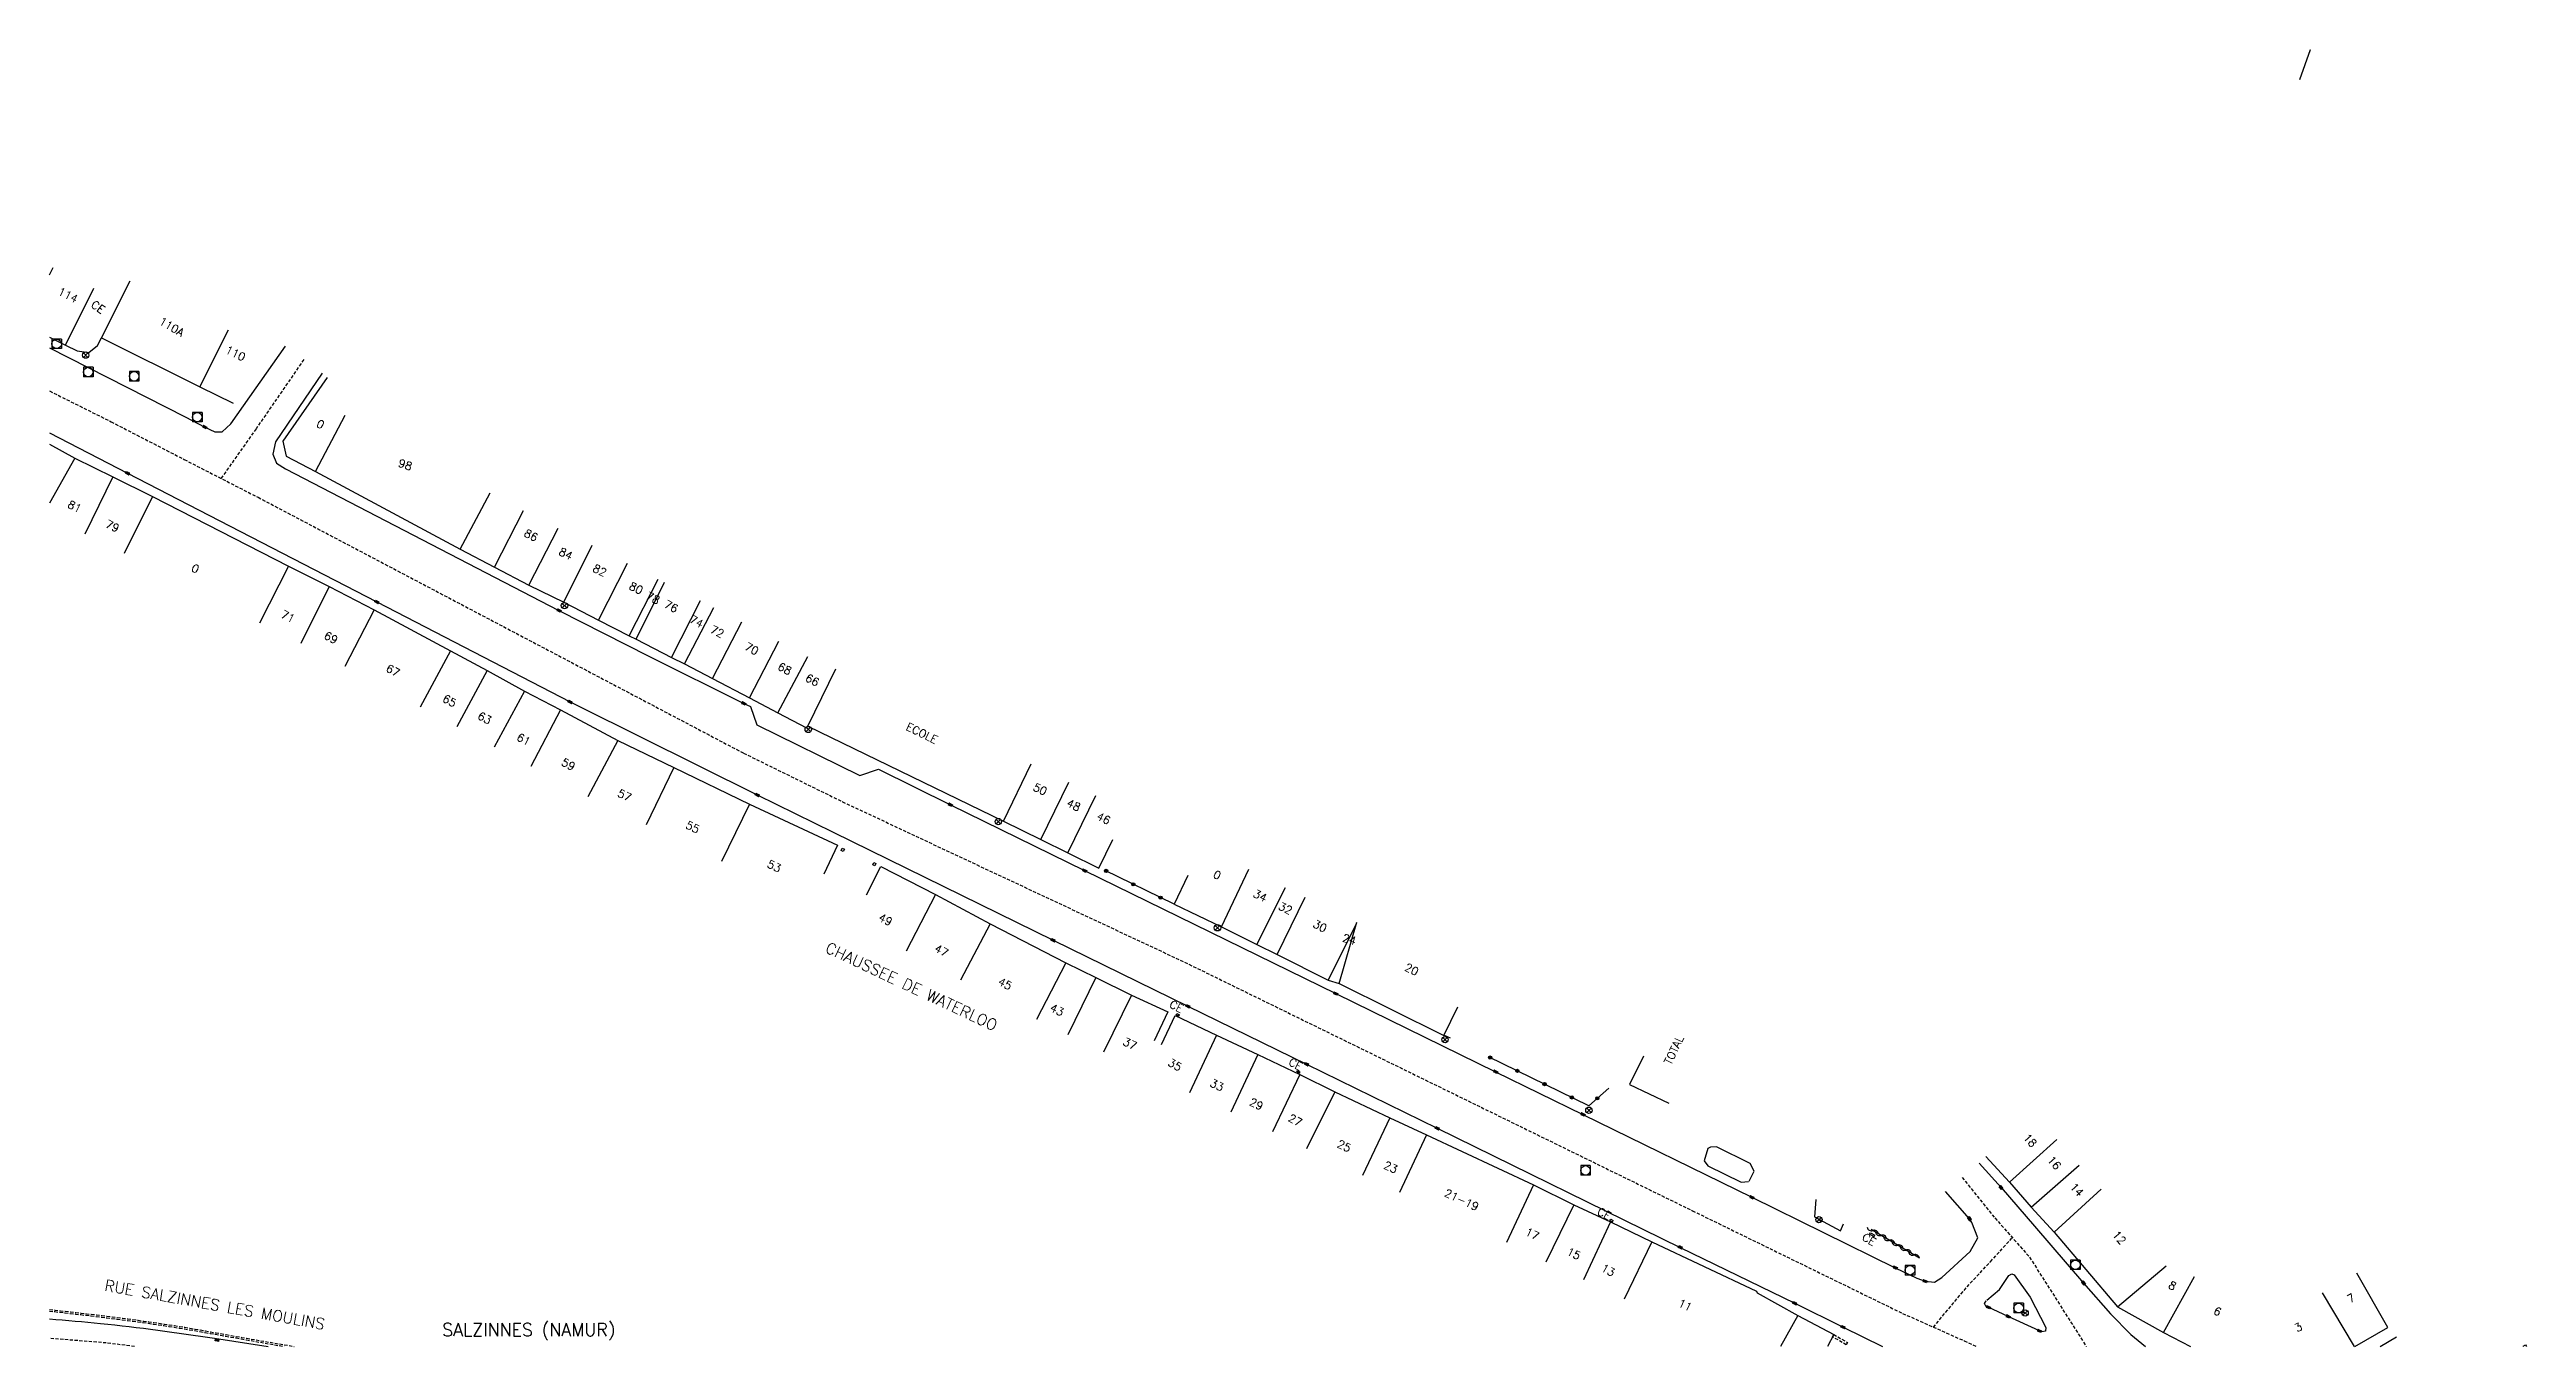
# Model space of a CAD drawing. Header units: millimetres. Extents: x 184000 to 185001, y 129000 to 130000.
# Drawn here: x 184000 to 184388.4, y 129000 to 129203.3 of the extents above; entities that cross this region are included whole.
import ezdxf
from ezdxf.enums import TextEntityAlignment as Align

# ---------------------------------------------------------------- set-up
doc = ezdxf.new("R2010")
doc.units = ezdxf.units.MM
doc.linetypes.add('DASHED', pattern=[0.75, 0.5, -0.25])
doc.layers.get('0').update_dxf_attribs({"linetype": 'CONTINUOUS'})
for name, color, linetype in [('W0001', 6, 'DASHED'), ('W0008', 7, 'CONTINUOUS'), ('W0100', 7, 'CONTINUOUS'), ('W0112', 1, 'DASHED'), ('W0310', 3, 'CONTINUOUS'), ('W0322', 7, 'CONTINUOUS'), ('W0400', 7, 'CONTINUOUS'), ('W0420', 7, 'CONTINUOUS'), ('W0469', 7, 'CONTINUOUS'), ('W0980', 7, 'CONTINUOUS'), ('W0984', 7, 'CONTINUOUS'), ('W0989', 7, 'CONTINUOUS'), ('W0991', 7, 'CONTINUOUS'), ('W1102', 7, 'CONTINUOUS')]:
    doc.layers.add(name, color=color, linetype=linetype)
doc.styles.get("Standard").update_dxf_attribs({"font": 'romans.shx', "width": 0.85})

# ---------------------------------------------------------------- blocks, each defined once
blk = doc.blocks.new('T400')
for p, q in [((-0.15, 0.3), (0.15, 0.3)), ((-0.15, -0.25), (-0.15, 0.3)), ((-0.15, 0.15), (0.15, 0.15)), ((-0.15, 0), (0.15, 0)), ((0.15, 0.3), (0.15, -0.25)), ((-0.15, -0.15), (0.15, -0.15)), ((-0.15, -0.25), (-0.15, -0.3)), ((-0.15, -0.3), (0.15, -0.3)), ((0.15, -0.3), (0.15, -0.25))]:
    blk.add_line(p, q)
blk = doc.blocks.new('t310o')
at = {"color": 0, "linetype": 'Continuous'}
for centre, start, end in [((-0.5, 0.38), 216.8699, 323.1304), ((0.5, -0.37), 36.8699, 143.1303)]:
    blk.add_arc(centre, 0.625, start, end, dxfattribs=at)
blk = doc.blocks.new('t322o')
at = {"color": 0, "linetype": 'Continuous'}
for radius in [0.25, 0.15]:
    blk.add_circle((0, 0), radius, dxfattribs=at)
blk = doc.blocks.new('T420')
for p, q in [((0.75, 0.75), (-0.75, 0.75)), ((-0.75, 0.75), (-0.75, -0.75)), ((0.75, 0.75), (0.75, -0.75)), ((0.75, -0.75), (-0.75, -0.75))]:
    blk.add_line(p, q)
blk.add_ellipse((0, 0), major_axis=(-0.53, 0.53), ratio=1, start_param=3.926991, end_param=10.210176)
blk = doc.blocks.new('T469')
at = {"color": 0, "linetype": 'Continuous', "flags": 128}
for points in [[(-0.35, 0.35), (0.35, -0.35)], [(-0.35, -0.35), (0.35, 0.35)]]:
    blk.add_lwpolyline(points, dxfattribs=at)
at = {"color": 0, "linetype": 'Continuous'}
blk.add_circle((0, 0), 0.5, dxfattribs=at)

msp = doc.modelspace()

# ---------------------------------------------------------------- linework, layer by layer
at = {"layer": 'W0001'}
for points in [[(184039.86, 129154.71), (184032.38, 129143.87), (184026.9, 129136.1)], [(184000, 129149.8), (184009.64, 129144.98), (184021.12, 129139.06), (184032.69, 129133.13), (184108.83, 129093.02), (184124.32, 129085.41), (184178.67, 129059.92), (184257.61, 129021.28), (184290.57, 129005.18), (184300.24, 129000.88), (184302.1, 129000)], [(184299.93, 129026.5), (184305.04, 129020.14), (184310.48, 129013.99), (184319.37, 129000)], [(184295.4, 129003.03), (184300.67, 129009.36), (184304.35, 129013.29), (184307.76, 129017.06)], [(184013.33, 129000), (184008.9, 129000.55), (184000, 129001.26)]]:
    msp.add_lwpolyline(points, dxfattribs=at)
at = {"layer": 'W0008'}
msp.add_line((184365.45, 129000), (184368.02, 129001.49), dxfattribs=at)
for points in [[(184000, 129156.59), (184021.25, 129145.75), (184024.35, 129144.12), (184025.9, 129143.42), (184027.09, 129143.41), (184028.43, 129144.64), (184037, 129156.84)], [(184042.73, 129152.59), (184035.43, 129141.83), (184034.99, 129139.88), (184035.6, 129138.5), (184037.02, 129137.61), (184079.88, 129115.39), (184093.97, 129108.24), (184108.86, 129100.81), (184109.91, 129100.32), (184110.92, 129097.46), (184127.04, 129089.54), (184129.98, 129090.51), (184141.26, 129084.91), (184162.3, 129074.6), (184201.67, 129055.32), (184226.74, 129043.07), (184240.44, 129036.36), (184266.93, 129023.38), (184289.41, 129012.35), (184292.79, 129010.73), (184294.09, 129010.23), (184295.59, 129010.09), (184296.71, 129010.82), (184301.18, 129014.91), (184302.34, 129017.02), (184301.41, 129019.41), (184301.04, 129020.02), (184297.3, 129024.28)], [(184000, 129143.23), (184012.25, 129136.92), (184024.97, 129130.31), (184051.32, 129116.74), (184081.62, 129101.05), (184083.33, 129100.22), (184110.97, 129086.48), (184122.9, 129080.63), (184157.36, 129063.7), (184178.5, 129053.35), (184197.12, 129044.26), (184217.6, 129034.21), (184255.71, 129015.54), (184273.66, 129006.77), (184281.23, 129003.04), (184287.42, 129000)], [(184266.5, 129025.9), (184267.31, 129027.49), (184266.64, 129028.66), (184261.37, 129031.29), (184260.45, 129031.26), (184260.04, 129031.03), (184259.46, 129029.11), (184260.03, 129028.32), (184265.25, 129025.75), (184266.42, 129025.87)], [(184302.57, 129028.72), (184306, 129024.91), (184311.23, 129018.85), (184318.93, 129009.94), (184323.15, 129005.09), (184326.33, 129001.87), (184328.64, 129000)], [(184276.98, 129023.06), (184276.76, 129020.33), (184280.85, 129018.14), (184281.3, 129019.24)], [(184303.77, 129007.28), (184305.77, 129008.92), (184307.22, 129011.12), (184307.68, 129011.37), (184308.08, 129011.23), (184310.56, 129007.75), (184313.05, 129002.99), (184313, 129002.42), (184312.41, 129002.27), (184312.03, 129002.43), (184307.12, 129004.7), (184303.99, 129006.15), (184303.64, 129006.33), (184303.63, 129006.34), (184303.43, 129006.76), (184303.68, 129007.15)]]:
    msp.add_lwpolyline(points, dxfattribs=at)
at = {"layer": 'W0008', "flags": 128}
msp.add_lwpolyline([(184000, 129004.32, -0.0047), (184008, 129003.62, -0.0124), (184025.89, 129001.28), (184034.29, 129000, -0.013575)], format="xyb", dxfattribs=at)
at = {"layer": 'W0100'}
for p, q in [((184176.68, 129052.01), (184177.08, 129051.82)), ((184177.08, 129051.82), (184177.16, 129052)), ((184195.6, 129043.05), (184195.66, 129043.21)), ((184196.02, 129042.83), (184195.6, 129043.05)), ((184244.68, 129019.75), (184245.07, 129019.54)), ((184245.07, 129019.54), (184245.18, 129019.74)), ((184285.4, 129017.59), (184285.52, 129017.81)), ((184285.52, 129017.81), (184286.23, 129017.45)), ((184361.48, 129000), (184366.67, 129002.99))]:
    msp.add_line(p, q, dxfattribs=at)
for points in [[(184352.85, 129198.66), (184354.52, 129203.33), (184354.52, 129203.33)], [(184000, 129158.23), (184002.49, 129156.98), (184004.32, 129156.08), (184006.18, 129155.85), (184007.53, 129156.95), (184008.16, 129158.13), (184023.59, 129150.45), (184028.77, 129147.9), (184028.77, 129147.9)], [(184043.55, 129151.9), (184036.57, 129141.95), (184037.11, 129139.56), (184041.68, 129137.16), (184064.39, 129125), (184069.75, 129122.17), (184075.18, 129119.38), (184080.63, 129116.67), (184086.07, 129113.88), (184090.88, 129111.41), (184091.96, 129110.87), (184097.55, 129108.04), (184099.54, 129107.01), (184103.95, 129104.72), (184109.77, 129101.7), (184114.2, 129099.36), (184118.69, 129097.01), (184118.89, 129097.27), (184149.56, 129082.33), (184155.46, 129079.48), (184159.67, 129077.4), (184164.51, 129075.01), (184166.73, 129079.49)], [(184000, 129141.48), (184003.95, 129139.27), (184009.91, 129136.36), (184016.13, 129133.27), (184037.49, 129122.32), (184043.86, 129119.13), (184050.89, 129115.48), (184062.86, 129109.04), (184068.6, 129105.96), (184074.49, 129102.74), (184080.11, 129099.79), (184089.13, 129094.98), (184097.88, 129090.79), (184109.76, 129085.03), (184123.55, 129078.57), (184121.43, 129074.04)], [(184128.08, 129070.8), (184130.37, 129075.25), (184138.91, 129070.84), (184147.51, 129066.28), (184159.37, 129060.16), (184164.08, 129057.83), (184169.66, 129055.1), (184175.34, 129052.46), (184173.23, 129047.92)], [(184178.47, 129073.83), (184176.33, 129069.32), (184183.75, 129065.79), (184189.33, 129063.01), (184192.48, 129061.47), (184200.47, 129057.44), (184202.24, 129056.93), (184218.62, 129048.75), (184220.85, 129053.23)], [(184174.36, 129047.36), (184176.49, 129051.89), (184183.01, 129048.81), (184189.49, 129045.77), (184196.05, 129042.66), (184201.56, 129039.9), (184210.15, 129035.86), (184215.89, 129033.2), (184232.68, 129025.34), (184239.04, 129022.22), (184244.79, 129019.52), (184251.24, 129016.41), (184267.64, 129008.66), (184267.76, 129008.42), (184274.15, 129004.84), (184279.77, 129001.86), (184278.78, 129000)], [(184176.68, 129052.01), (184176.76, 129052.18), (184177.16, 129052)], [(184196.02, 129042.83), (184196.09, 129042.99), (184195.66, 129043.21)], [(184249.95, 129045.53), (184247.73, 129041.05), (184253.91, 129038.15), (184253.91, 129038.15), (184253.91, 129038.15)], [(184303.64, 129029.78), (184307.35, 129025.74), (184310.74, 129021.86), (184314.31, 129017.94), (184324.24, 129006.19), (184331.5, 129002.2), (184335.72, 129000)], [(184244.68, 129019.75), (184244.8, 129019.96), (184245.18, 129019.74)], [(184285.4, 129017.59), (184286.11, 129017.23), (184286.23, 129017.45)]]:
    msp.add_lwpolyline(points, dxfattribs=at)
at = {"layer": 'W0112'}
for p, q in [((184124.28, 129078.12), (184124.63, 129077.96)), ((184124.63, 129077.96), (184124.46, 129077.6)), ((184129.23, 129075.87), (184129.58, 129075.71)), ((184129.58, 129075.71), (184129.41, 129075.35)), ((184279.77, 129001.88), (184281.94, 129000.6)), ((184281.94, 129000.6), (184281.74, 129000.25)), ((184388.23, 129000.27), (184388.39, 129000))]:
    msp.add_line(p, q, dxfattribs=at)
for points in [[(184124.46, 129077.6), (184124.11, 129077.76), (184124.28, 129078.12)], [(184129.41, 129075.35), (184129.07, 129075.5), (184129.23, 129075.87)], [(184000, 129005.8), (184000.02, 129005.8), (184000.83, 129005.71), (184001.65, 129005.61), (184002.47, 129005.52), (184003.28, 129005.43), (184004.1, 129005.33), (184004.92, 129005.24), (184005.73, 129005.14), (184006.55, 129005.04), (184007.36, 129004.95), (184008.18, 129004.85), (184009, 129004.75), (184009.81, 129004.64), (184010.63, 129004.54), (184011.44, 129004.44), (184012.26, 129004.33), (184013.07, 129004.22), (184013.89, 129004.11), (184014.7, 129003.99), (184015.51, 129003.88), (184016.33, 129003.76), (184017.14, 129003.64), (184017.95, 129003.52), (184018.76, 129003.39), (184019.58, 129003.26), (184020.39, 129003.13), (184021.2, 129003), (184022.01, 129002.86), (184022.82, 129002.72), (184023.63, 129002.58), (184024.44, 129002.44), (184025.24, 129002.3), (184026.05, 129002.15), (184026.86, 129002.01), (184027.67, 129001.86), (184028.48, 129001.72), (184029.29, 129001.57), (184030.09, 129001.43), (184030.9, 129001.28), (184038.38, 129000)], [(184000, 129005.55), (184000.81, 129005.46), (184001.62, 129005.36), (184002.44, 129005.27), (184003.25, 129005.18), (184004.07, 129005.08), (184004.89, 129004.99), (184005.7, 129004.89), (184006.52, 129004.8), (184007.33, 129004.7), (184008.15, 129004.6), (184008.97, 129004.5), (184009.78, 129004.4), (184010.59, 129004.29), (184011.41, 129004.19), (184012.22, 129004.08), (184013.04, 129003.97), (184013.85, 129003.86), (184014.66, 129003.75), (184015.48, 129003.63), (184016.29, 129003.51), (184017.1, 129003.39), (184017.91, 129003.27), (184018.73, 129003.15), (184019.54, 129003.02), (184020.35, 129002.89), (184021.16, 129002.75), (184021.97, 129002.61), (184022.78, 129002.48), (184023.58, 129002.34), (184024.39, 129002.19), (184025.2, 129002.05), (184026.01, 129001.91), (184026.82, 129001.76), (184027.63, 129001.62), (184028.43, 129001.47), (184029.24, 129001.33), (184030.05, 129001.18), (184030.86, 129001.04), (184036.78, 129000)], [(184281.74, 129000.25), (184279.57, 129001.53), (184279.77, 129001.88)], [(184387.93, 129000), (184387.89, 129000.06), (184388.23, 129000.27)]]:
    msp.add_lwpolyline(points, dxfattribs=at)
at = {"layer": 'W0310'}
msp.add_line((184293.21, 129013.85), (184285.62, 129018.35), dxfattribs=at)
at = {"layer": 'W0322'}
for p, q in [((184176.33, 129069.32), (184165.42, 129074.69)), ((184219.7, 129048.33), (184218.75, 129048.76))]:
    msp.add_line(p, q, dxfattribs=at)
msp.add_lwpolyline([(184244.48, 129040.49), (184241.37, 129037.74), (184225.64, 129045.42)], dxfattribs=at)
at = {"layer": 'W1102'}
for p, q in [((184000, 129168.03), (184000.55, 129169.14)), ((184002.49, 129156.98), (184006.97, 129165.92)), ((184008.16, 129158.13), (184012.62, 129167.08)), ((184023.59, 129150.45), (184028.05, 129159.4)), ((184041.68, 129137.16), (184046.33, 129146.01)), ((184003.95, 129139.27), (184000, 129132.19)), ((184009.91, 129136.36), (184005.52, 129127.37)), ((184016.13, 129133.27), (184011.69, 129124.31)), ((184064.39, 129125), (184069.11, 129133.82)), ((184069.75, 129122.17), (184074.31, 129131.07)), ((184075.18, 129119.38), (184079.74, 129128.28)), ((184080.63, 129116.67), (184085.09, 129125.62)), ((184037.49, 129122.32), (184032.92, 129113.42)), ((184086.07, 129113.88), (184090.63, 129122.78)), ((184043.86, 129119.13), (184039.38, 129110.19)), ((184090.88, 129111.41), (184095.44, 129120.31)), ((184091.96, 129110.87), (184096.43, 129119.82)), ((184097.55, 129108.04), (184102.08, 129116.96)), ((184050.89, 129115.48), (184046.28, 129106.61)), ((184099.54, 129107.01), (184104.15, 129115.88)), ((184103.95, 129104.72), (184108.56, 129113.59)), ((184062.86, 129109.04), (184058.12, 129100.24)), ((184109.77, 129101.7), (184114.37, 129110.58)), ((184068.6, 129105.96), (184063.86, 129097.15)), ((184114.2, 129099.36), (184118.88, 129108.19)), ((184118.89, 129097.27), (184123.27, 129106.26)), ((184074.49, 129102.74), (184069.71, 129093.96)), ((184080.11, 129099.79), (184075.46, 129090.94)), ((184089.13, 129094.98), (184084.42, 129086.16)), ((184097.88, 129090.79), (184093.55, 129081.77)), ((184149.56, 129082.33), (184153.94, 129091.32)), ((184155.46, 129079.48), (184159.81, 129088.48)), ((184159.67, 129077.4), (184164.08, 129086.38)), ((184109.76, 129085.03), (184105.39, 129076.03)), ((184183.75, 129065.79), (184188.04, 129074.83)), ((184138.91, 129070.84), (184134.33, 129061.96)), ((184189.33, 129063.01), (184193.79, 129071.96)), ((184192.48, 129061.47), (184196.89, 129070.45)), ((184147.51, 129066.28), (184142.82, 129057.45)), ((184200.47, 129057.44), (184204.98, 129066.36)), ((184202.24, 129056.93), (184204.99, 129066.54)), ((184159.37, 129060.16), (184154.78, 129051.27)), ((184164.08, 129057.83), (184159.66, 129048.86)), ((184169.66, 129055.1), (184165.26, 129046.12)), ((184183.01, 129048.81), (184178.75, 129039.77)), ((184189.49, 129045.77), (184185.24, 129036.72)), ((184196.05, 129042.66), (184191.76, 129033.63)), ((184201.56, 129039.9), (184197.08, 129030.96)), ((184210.15, 129035.86), (184205.9, 129026.81)), ((184215.89, 129033.2), (184211.69, 129024.13)), ((184307.35, 129025.74), (184314.77, 129032.44)), ((184310.74, 129021.86), (184318.27, 129028.44)), ((184232.68, 129025.34), (184228.44, 129016.28)), ((184314.31, 129017.94), (184321.7, 129024.68)), ((184239.04, 129022.22), (184234.65, 129013.24)), ((184244.79, 129019.52), (184240.54, 129010.47)), ((184251.24, 129016.41), (184246.9, 129007.41)), ((184324.24, 129006.19), (184331.88, 129012.65)), ((184331.5, 129002.2), (184336.32, 129010.95)), ((184361.42, 129000), (184356.43, 129008.41)), ((184366.67, 129002.99), (184361.77, 129011.48)), ((184274.15, 129004.84), (184271.43, 129000))]:
    msp.add_line(p, q, dxfattribs=at)

# ---------------------------------------------------------------- block references
at = {"layer": 'W0310', "rotation": 149.3704062993281}
for p in [(184285.9, 129018.18), (184287.19, 129017.42), (184288.48, 129016.65), (184289.77, 129015.89), (184291.06, 129015.12), (184292.35, 129014.36)]:
    msp.add_blockref('t310o', p, dxfattribs=at)
at = {"layer": 'W0322'}
for p, rotation in [((184165.67, 129074.56), 153.7787083976599), ((184169.94, 129072.46), 153.7787083976599), ((184174.2, 129070.37), 153.7787083976599), ((184225.89, 129045.29), 153.9778565316374), ((184230.16, 129043.21), 153.9778565316374), ((184234.43, 129041.13), 153.9778565316374), ((184238.7, 129039.04), 153.9778565316374), ((184242.7, 129038.91), 221.6004368757824)]:
    msp.add_blockref('t322o', p, dxfattribs=dict(at, rotation=rotation))
at = {"layer": 'W0400'}
for p, rotation in [((184024.35, 129144.12), 242.2421264651916), ((184012.25, 129136.92), 62.5559234627476), ((184051.32, 129116.74), 62.60571289035298), ((184079.88, 129115.39), 242.5970764167064), ((184081.62, 129101.05), 64.26383972186049), ((184108.86, 129100.81), 243.4730224609075), ((184110.97, 129086.48), 63.8692016604921), ((184141.26, 129084.91), 243.5990905768091), ((184162.3, 129074.6), 243.9012451175082), ((184157.36, 129063.7), 63.90432739257811), ((184201.67, 129055.32), 243.9111328118169), ((184178.5, 129053.35), 63.90432739257811), ((184197.12, 129044.26), 63.99487304687501), ((184226.74, 129043.07), 243.9436340333468), ((184240.44, 129036.36), 243.9044494628679), ((184217.6, 129034.21), 63.85989379882812), ((184266.93, 129023.38), 243.8940124508244), ((184306, 129024.91), 220.7944030761718), ((184301.04, 129020.02), 31.71546936036826), ((184255.71, 129015.54), 63.89511108398429), ((184289.41, 129012.35), 243.890106201416), ((184294.09, 129010.23), 248.7045288084873), ((184318.93, 129009.94), 221.0536804199218), ((184273.66, 129006.77), 63.97409057617185), ((184303.99, 129006.15), 245.0538635253906), ((184307.12, 129004.7), 245.2077026367187), ((184026.3, 129000.99), 80.02962059962951), ((184281.23, 129003.04), 63.74807739257815), ((184312.03, 129002.43), 247.2069702148437)]:
    msp.add_blockref('T400', p, dxfattribs=dict(at, rotation=rotation))
at = {"layer": 'W0420'}
for p in [(184001.11, 129157.19), (184006.07, 129152.76), (184013.27, 129152.1), (184023.16, 129145.7), (184240.85, 129027.6), (184291.72, 129011.95), (184317.67, 129012.8), (184308.76, 129006.02)]:
    msp.add_blockref('T420', p, dxfattribs=at)
at = {"layer": 'W0469'}
for p in [(184005.67, 129155.42), (184080.75, 129116.15), (184118.97, 129096.74), (184148.77, 129082.29), (184183.14, 129065.64), (184218.82, 129048.09), (184241.38, 129037.03), (184277.45, 129019.88), (184309.78, 129005.24)]:
    msp.add_blockref('T469', p, dxfattribs=at)

# ---------------------------------------------------------------- texts
at = {"layer": 'W0980'}
msp.add_text('SALZINNES (NAMUR)', height=2, dxfattribs=at).set_placement((184075.15, 129002.49), align=Align.MIDDLE)
at = {"layer": 'W0984'}
for s, rotation, p in [('CE', 324.9171, (184007.61, 129162.96)), ('ECOLE', 334.0218, (184136.8, 129096.15)), ('CE', 333.1946, (184176.71, 129053.31)), ('TOTAL', 64.9281, (184254.7, 129046.47)), ('CE', 332.0223, (184195.39, 129044.26)), ('CE', 331.4376, (184243.79, 129020.82)), ('CE', 329.3574, (184285.32, 129016.78))]:
    msp.add_text(s, height=1.25, rotation=rotation, dxfattribs=at).set_placement(p, align=Align.MIDDLE)
at = {"layer": 'W0989'}
for s, rotation, p in [('CHAUSSEE DE WATERLOO', 334.8815, (184135.16, 129056.44)), ('RUE SALZINNES LES MOULINS', 349.8763, (184025.91, 129006.55))]:
    msp.add_text(s, height=1.75, rotation=rotation, dxfattribs=at).set_placement(p, align=Align.MIDDLE)
at = {"layer": 'W0991'}
for s, rotation, p in [('114', 333.3969, (184002.89, 129164.83)), ('110A', 329.5759, (184019.14, 129159.86)), ('110', 333.7988, (184029.17, 129155.69)), ('0', 332.2835, (184042.48, 129144.58)), ('98', 341.698, (184055.78, 129138.25)), ('81', 333.9454, (184003.94, 129131.69)), ('79', 333.6408, (184009.86, 129128.62)), ('86', 332.8717, (184075.51, 129127.18)), ('84', 333.5137, (184080.96, 129124.28)), ('0', 332.8442, (184022.86, 129121.96)), ('82', 332.8573, (184086.28, 129121.67)), ('80', 332.866, (184091.98, 129118.89)), ('78', 333.4726, (184094.62, 129117.34)), ('76', 333.1142, (184097.47, 129116.02)), ('71', 333.4365, (184037.39, 129114.45)), ('74', 332.5573, (184101.45, 129113.66)), ('72', 332.5761, (184104.7, 129112.08)), ('69', 332.5675, (184044.14, 129111.12)), ('70', 332.6057, (184110.11, 129109.38)), ('67', 331.7119, (184053.85, 129105.97)), ('68', 332.0958, (184115.29, 129106.26)), ('66', 332.4327, (184119.62, 129104.48)), ('65', 331.7297, (184062.73, 129101.23)), ('63', 331.4226, (184068.23, 129098.53)), ('61', 332.2867, (184074.36, 129095.18)), ('59', 331.9165, (184081.36, 129091.26)), ('57', 334.3841, (184090.17, 129086.4)), ('50', 334.1862, (184155.33, 129087.36)), ('55', 334.1305, (184100.85, 129081.43)), ('48', 333.8079, (184160.59, 129084.88)), ('46', 333.6816, (184165.27, 129082.8)), ('53', 334.9217, (184113.64, 129075.31)), ('0', 334.6138, (184183.09, 129073.93)), ('34', 333.501, (184189.83, 129070.66)), ('49', 332.7291, (184131.08, 129066.92)), ('32', 333.8682, (184193.8, 129068.7)), ('30', 333.2327, (184199.21, 129065.91)), ('47', 332.0314, (184139.86, 129062.07)), ('24', 344.055, (184203.82, 129063.82)), ('20', 333.4592, (184213.59, 129059.12)), ('45', 332.6894, (184149.83, 129056.87)), ('43', 333.7629, (184157.98, 129052.76)), ('37', 335.061, (184169.41, 129047.46)), ('35', 331.4407, (184176.47, 129044.16)), ('33', 334.86, (184183.06, 129040.98)), ('29', 334.6351, (184189.24, 129038)), ('27', 330.6642, (184195.34, 129035.47)), ('25', 334.8132, (184203.01, 129031.44)), ('18', 312.0126, (184310.57, 129032.32)), ('23', 335.1629, (184210.31, 129028.11)), ('16', 311.1291, (184314.36, 129028.79)), ('21-19', 334.8979, (184221.42, 129022.99)), ('14', 312.3922, (184317.89, 129024.58)), ('17', 333.9258, (184232.5, 129017.65)), ('12', 310.2006, (184324.55, 129017.07)), ('15', 334.842, (184239.01, 129014.55)), ('13', 331.1954, (184244.4, 129011.96)), ('8', 331.1377, (184332.88, 129009.54)), ('7', 30.0037, (184360.91, 129007.58)), ('11', 334.71, (184256.48, 129006.49)), ('6', 332.5332, (184339.95, 129005.5)), ('3', 30.6556, (184352.63, 129003.02))]:
    msp.add_text(s, height=1.25, rotation=rotation, dxfattribs=at).set_placement(p, align=Align.MIDDLE)

doc.saveas('drawing.dxf')
